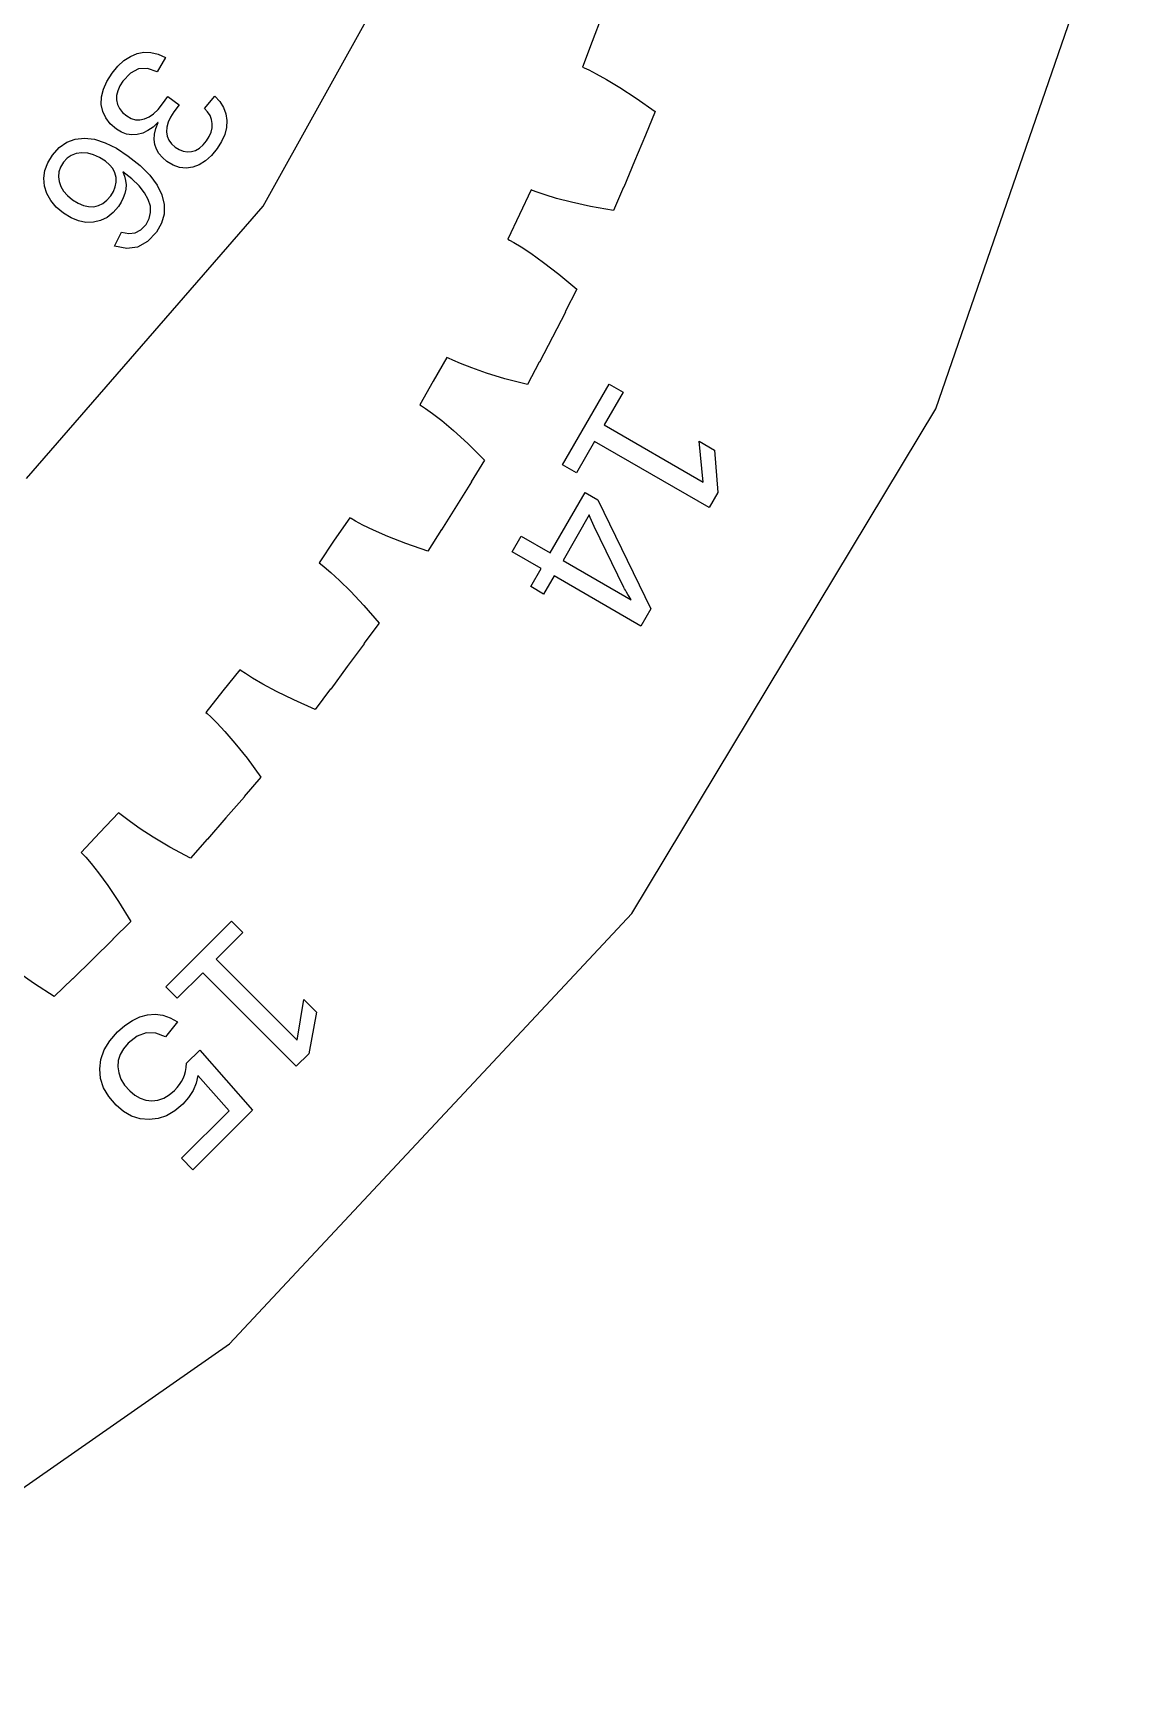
# Model space of a CAD drawing. Header units: metres. Extents: x -300 to 172, y -235 to 235.
# Drawn here: x 74 to 165.6, y -206.2 to -68.4 of the extents above; entities that cross this region are included whole.
import ezdxf

# ---------------------------------------------------------------- set-up
doc = ezdxf.new("R2010")
doc.units = ezdxf.units.M

msp = doc.modelspace()

# ---------------------------------------------------------------- linework, layer by layer
for p, q in [((149.477, -99.8159), (165.565, -53.2504)), ((93.2353, -82.8613), (107.879, -56.468)), ((121.548, -66.9597), (120.737, -69.0932)), ((82.1209, -70.3286), (82.6795, -70.0957)), ((82.6795, -70.0957), (83.2575, -69.9869)), ((83.2575, -69.9869), (83.8486, -70.0072)), ((83.8486, -70.0072), (84.4527, -70.1563)), ((84.4527, -70.1563), (85.0699, -70.4344)), ((120.737, -69.0932), (119.948, -71.2357)), ((80.5976, -71.7363), (81.0799, -71.1489)), ((81.0799, -71.1489), (81.5877, -70.6797)), ((81.5877, -70.6797), (82.1209, -70.3286)), ((82.8074, -71.3823), (82.1228, -71.7291)), ((83.5519, -71.3502), (82.8074, -71.3823)), ((84.3562, -71.6328), (83.5519, -71.3502)), ((85.0699, -70.4344), (84.3562, -71.6328)), ((119.948, -71.2357), (120.077, -71.289)), ((120.077, -71.289), (120.457, -71.4626)), ((120.457, -71.4626), (121.085, -71.7774)), ((79.8655, -73.0832), (80.1621, -72.4205)), ((80.1621, -72.4205), (80.5976, -71.7363)), ((81.241, -72.7973), (81.0664, -73.1968)), ((81.498, -72.3905), (81.241, -72.7973)), ((82.1228, -71.7291), (81.498, -72.3905)), ((121.085, -71.7774), (121.956, -72.2563)), ((121.956, -72.2563), (123.069, -72.9243)), ((123.069, -72.9243), (124.422, -73.8097)), ((79.6891, -74.3444), (79.7079, -73.7245)), ((79.807, -74.9308), (79.6891, -74.3444)), ((79.7079, -73.7245), (79.8655, -73.0832)), ((80.9743, -73.5888), (80.9648, -73.9733)), ((80.9648, -73.9733), (81.0426, -74.343)), ((81.0664, -73.1968), (80.9743, -73.5888)), ((81.0426, -74.343), (81.2119, -74.6897)), ((84.4374, -74.762), (84.8067, -74.3049)), ((84.8067, -74.3049), (85.2545, -73.6884)), ((85.2545, -73.6884), (86.1971, -74.3732)), ((86.1971, -74.3732), (85.7668, -74.9653)), ((88.3106, -74.6813), (89.1902, -73.6492)), ((89.1902, -73.6492), (89.6116, -74.1072)), ((89.6116, -74.1072), (89.9188, -74.6016)), ((124.422, -73.8097), (126.015, -74.9439)), ((80.0593, -75.4718), (79.807, -74.9308)), ((80.4462, -75.9675), (80.0593, -75.4718)), ((81.2119, -74.6897), (81.4727, -75.0134)), ((81.4727, -75.0134), (81.825, -75.314)), ((81.825, -75.314), (82.177, -75.5187)), ((82.177, -75.5187), (82.5394, -75.6288)), ((82.5394, -75.6288), (82.9125, -75.6445)), ((82.9125, -75.6445), (83.296, -75.5657)), ((83.296, -75.5657), (83.6821, -75.3924)), ((83.6821, -75.3924), (84.0625, -75.1245)), ((84.0625, -75.1245), (84.4374, -74.762)), ((85.4846, -75.4049), (85.2874, -75.8297)), ((85.7668, -74.9653), (85.4846, -75.4049)), ((88.5837, -74.9708), (88.3106, -74.6813)), ((88.7852, -75.2793), (88.5837, -74.9708)), ((88.9153, -75.6066), (88.7852, -75.2793)), ((88.9738, -75.953), (88.9153, -75.6066)), ((89.9188, -74.6016), (90.1119, -75.1326)), ((90.1119, -75.1326), (90.1909, -75.7001)), ((90.1909, -75.7001), (90.1569, -76.2865)), ((126.015, -74.9439), (125.199, -76.9146)), ((77.5107, -77.2482), (78.2852, -77.1647)), ((78.2852, -77.1647), (79.1222, -77.2639)), ((80.9675, -76.4178), (80.4462, -75.9675)), ((81.3816, -76.6678), (80.9675, -76.4178)), ((81.8093, -76.826), (81.3816, -76.6678)), ((82.2505, -76.8925), (81.8093, -76.826)), ((82.7053, -76.8671), (82.2505, -76.8925)), ((83.1591, -76.7503), (82.7053, -76.8671)), ((83.5969, -76.5411), (83.1591, -76.7503)), ((84.0189, -76.2396), (83.5969, -76.5411)), ((84.425, -75.8458), (84.0189, -76.2396)), ((84.127, -77.2672), (84.1558, -76.8211)), ((84.1558, -76.8211), (84.2632, -76.3532)), ((84.2632, -76.3532), (84.4493, -75.8634)), ((84.4493, -75.8634), (84.425, -75.8458)), ((85.1754, -76.2396), (85.1485, -76.6347)), ((85.1485, -76.6347), (85.2051, -77.0052)), ((85.2874, -75.8297), (85.1754, -76.2396)), ((85.2051, -77.0052), (85.3438, -77.3412)), ((88.498, -77.3836), (88.7235, -77.0247)), ((88.7235, -77.0247), (88.8779, -76.6667)), ((88.8779, -76.6667), (88.9613, -76.3094)), ((88.9613, -76.3094), (88.9738, -75.953)), ((90.0109, -76.8728), (89.753, -77.459)), ((90.1569, -76.2865), (90.0109, -76.8728)), ((125.219, -76.9296), (124.297, -79.0938)), ((125.199, -76.9146), (125.219, -76.9296)), ((75.6191, -78.5885), (76.1777, -77.9601)), ((76.1777, -77.9601), (76.8082, -77.5133)), ((76.8082, -77.5133), (77.5107, -77.2482)), ((77.5943, -78.4589), (77.1828, -78.6106)), ((78.0597, -78.3988), (77.5943, -78.4589)), ((78.5526, -78.4319), (78.0597, -78.3988)), ((79.0459, -78.5582), (78.5526, -78.4319)), ((79.5398, -78.7777), (79.0459, -78.5582)), ((79.1222, -77.2639), (80.0115, -77.5465)), ((80.0115, -77.5465), (80.9529, -78.0124)), ((80.9529, -78.0124), (81.9466, -78.6617)), ((84.1768, -77.6914), (84.127, -77.2672)), ((84.3057, -78.0901), (84.1768, -77.6914)), ((84.5143, -78.4595), (84.3057, -78.0901)), ((84.8025, -78.7996), (84.5143, -78.4595)), ((85.3438, -77.3412), (85.5645, -77.6427)), ((85.5645, -77.6427), (85.8673, -77.9098)), ((85.8673, -77.9098), (86.2083, -78.1191)), ((86.2083, -78.1191), (86.5499, -78.2521)), ((86.5499, -78.2521), (86.8923, -78.3089)), ((86.8923, -78.3089), (87.2354, -78.2894)), ((87.2354, -78.2894), (87.572, -78.1901)), ((87.572, -78.1901), (87.8946, -78.006)), ((87.8946, -78.006), (88.2033, -77.7372)), ((88.2033, -77.7372), (88.498, -77.3836)), ((89.3832, -78.0452), (88.9067, -78.6228)), ((89.753, -77.459), (89.3832, -78.0452)), ((74.8835, -80.5255), (74.9805, -79.8784)), ((74.9805, -79.8784), (75.2257, -79.2328)), ((75.2257, -79.2328), (75.6191, -78.5885)), ((76.2849, -79.5844), (76.1453, -79.9859)), ((76.5217, -79.1887), (76.2849, -79.5844)), ((76.8253, -78.8538), (76.5217, -79.1887)), ((77.1828, -78.6106), (76.8253, -78.8538)), ((80.0343, -79.0905), (79.5398, -78.7777)), ((80.3835, -79.389), (80.0343, -79.0905)), ((80.648, -79.7153), (80.3835, -79.389)), ((80.8278, -80.0696), (80.648, -79.7153)), ((81.9466, -78.6617), (82.9508, -79.4668)), ((82.9508, -79.4668), (83.755, -80.2778)), ((85.1704, -79.1105), (84.8025, -78.7996)), ((85.7042, -79.4305), (85.1704, -79.1105)), ((86.2442, -79.6193), (85.7042, -79.4305)), ((86.7903, -79.6769), (86.2442, -79.6193)), ((87.3426, -79.6033), (86.7903, -79.6769)), ((87.8864, -79.4019), (87.3426, -79.6033)), ((88.4078, -79.0751), (87.8864, -79.4019)), ((88.9067, -78.6228), (88.4078, -79.0751)), ((124.297, -79.0938), (123.397, -81.268)), ((74.9347, -81.174), (74.8835, -80.5255)), ((75.129, -81.804), (74.9347, -81.174)), ((76.1453, -79.9859), (76.1027, -80.3932)), ((76.1027, -80.3932), (76.1573, -80.8064)), ((76.1573, -80.8064), (76.3056, -81.2133)), ((76.3056, -81.2133), (76.5443, -81.6003)), ((80.7113, -81.6233), (80.8642, -81.2368)), ((80.9228, -80.4518), (80.8278, -80.0696)), ((80.8642, -81.2368), (80.9347, -80.8463)), ((80.9347, -80.8463), (80.9228, -80.4518)), ((82.2479, -80.5819), (81.5045, -79.9931)), ((81.5045, -79.9931), (81.6446, -80.3441)), ((81.6446, -80.3441), (81.7298, -80.7013)), ((81.7298, -80.7013), (81.7602, -81.0646)), ((81.7602, -81.0646), (81.7356, -81.4342)), ((82.8486, -81.1646), (82.2479, -80.5819)), ((83.3067, -81.7412), (82.8486, -81.1646)), ((83.755, -80.2778), (84.3591, -81.0944)), ((84.3591, -81.0944), (84.7631, -81.9169)), ((123.372, -81.2638), (122.536, -83.2259)), ((123.397, -81.268), (123.372, -81.2638)), ((75.4609, -82.3943), (75.129, -81.804)), ((75.9304, -82.945), (75.4609, -82.3943)), ((76.5443, -81.6003), (76.8733, -81.9674)), ((76.8733, -81.9674), (77.2925, -82.3147)), ((77.2925, -82.3147), (77.7509, -82.6045)), ((77.7509, -82.6045), (78.1974, -82.7991)), ((79.4557, -82.814), (79.8264, -82.635)), ((79.8264, -82.635), (80.1665, -82.3657)), ((80.1665, -82.3657), (80.476, -82.006)), ((80.476, -82.006), (80.7113, -81.6233)), ((81.3544, -82.5251), (81.127, -82.8758)), ((81.5316, -82.1679), (81.3544, -82.5251)), ((81.6587, -81.8043), (81.5316, -82.1679)), ((81.7356, -81.4342), (81.6587, -81.8043)), ((83.6222, -82.3116), (83.3067, -81.7412)), ((83.7939, -82.8665), (83.6222, -82.3116)), ((84.7631, -81.9169), (84.9624, -82.7307)), ((115.641, -81.4898), (114.663, -83.5524)), ((115.769, -81.544), (115.641, -81.4898)), ((116.159, -81.6943), (115.769, -81.544)), ((116.823, -81.9222), (116.159, -81.6943)), ((117.775, -82.2092), (116.823, -81.9222)), ((119.032, -82.5362), (117.775, -82.2092)), ((120.611, -82.8826), (119.032, -82.5362)), ((73.4238, -105.633), (93.2353, -82.8613)), ((76.5375, -83.4559), (75.9304, -82.945)), ((77.1617, -83.8433), (76.5375, -83.4559)), ((77.7849, -84.098), (77.1617, -83.8433)), ((78.1974, -82.7991), (78.6319, -82.8985)), ((78.6319, -82.8985), (79.0544, -82.9026)), ((79.6255, -84.0677), (79.0286, -84.209)), ((79.0544, -82.9026), (79.4557, -82.814)), ((80.1742, -83.7984), (79.6255, -84.0677)), ((80.6747, -83.4011), (80.1742, -83.7984)), ((81.127, -82.8758), (80.6747, -83.4011)), ((83.4353, -84.3773), (83.7005, -83.8993)), ((83.7005, -83.8993), (83.82, -83.3957)), ((83.82, -83.3957), (83.7939, -82.8665)), ((84.9531, -83.5209), (84.735, -84.2873)), ((84.9624, -82.7307), (84.9531, -83.5209)), ((114.663, -83.5524), (113.707, -85.6252)), ((122.536, -83.2259), (120.611, -82.8826)), ((78.4072, -84.2198), (77.7849, -84.098)), ((79.0286, -84.209), (78.4072, -84.2198)), ((80.8101, -86.1992), (81.3771, -85.024)), ((81.3771, -85.024), (81.9829, -85.1467)), ((81.9829, -85.1467), (82.5278, -85.0798)), ((82.5278, -85.0798), (83.012, -84.8233)), ((83.012, -84.8233), (83.4353, -84.3773)), ((84.3083, -85.0301), (83.5646, -85.8259)), ((84.735, -84.2873), (84.3083, -85.0301)), ((81.8155, -86.4104), (80.8101, -86.1992)), ((82.7337, -86.2859), (81.8155, -86.4104)), ((83.5646, -85.8259), (82.7337, -86.2859)), ((113.707, -85.6252), (113.831, -85.6886)), ((113.831, -85.6886), (114.196, -85.8918)), ((114.196, -85.8918), (114.797, -86.2555)), ((114.797, -86.2555), (115.628, -86.8021)), ((115.628, -86.8021), (116.684, -87.5565)), ((116.684, -87.5565), (117.962, -88.5465)), ((117.962, -88.5465), (119.46, -89.8036)), ((119.46, -89.8036), (118.49, -91.7034)), ((118.509, -91.7199), (117.418, -93.8041)), ((118.49, -91.7034), (118.509, -91.7199)), ((117.418, -93.8041), (116.348, -95.8998)), ((108.599, -95.5047), (107.46, -97.4831)), ((108.722, -95.5689), (108.599, -95.5047)), ((109.099, -95.7497), (108.722, -95.5689)), ((109.743, -96.0296), (109.099, -95.7497)), ((110.669, -96.3914), (109.743, -96.0296)), ((111.896, -96.8172), (110.669, -96.3914)), ((116.323, -95.8936), (115.334, -97.7831)), ((116.348, -95.8998), (116.323, -95.8936)), ((107.46, -97.4831), (106.342, -99.4734)), ((113.442, -97.288), (111.896, -96.8172)), ((115.334, -97.7831), (113.442, -97.288)), ((118.275, -104.485), (122.166, -97.7467)), ((122.166, -97.7467), (123.333, -98.4207)), ((123.333, -98.4207), (121.751, -101.16)), ((106.342, -99.4734), (106.461, -99.5464)), ((106.461, -99.5464), (106.809, -99.778)), ((106.809, -99.778), (107.379, -100.188)), ((107.379, -100.188), (108.163, -100.799)), ((124.059, -142.019), (149.477, -99.8159)), ((108.163, -100.799), (109.156, -101.635)), ((109.156, -101.635), (110.352, -102.724)), ((121.751, -101.16), (130.024, -105.936)), ((110.352, -102.724), (111.745, -104.096)), ((120.953, -102.542), (119.442, -105.159)), ((130.539, -108.076), (120.953, -102.542)), ((130.024, -105.936), (129.689, -102.507)), ((129.689, -102.507), (130.987, -103.256)), ((130.987, -103.256), (131.27, -106.809)), ((111.745, -104.096), (110.627, -105.912)), ((119.442, -105.159), (118.275, -104.485)), ((110.645, -105.93), (109.391, -107.921)), ((110.627, -105.912), (110.645, -105.93)), ((117.225, -111.866), (120.151, -106.798)), ((120.151, -106.798), (121.223, -107.417)), ((121.223, -107.417), (125.653, -116.538)), ((131.27, -106.809), (130.539, -108.076)), ((109.391, -107.921), (108.159, -109.925)), ((120.503, -108.69), (118.309, -112.491)), ((120.586, -108.901), (120.503, -108.69)), ((120.915, -109.641), (120.586, -108.901)), ((100.465, -108.916), (99.1734, -110.797)), ((100.583, -108.99), (100.465, -108.916)), ((100.945, -109.2), (100.583, -108.99)), ((101.564, -109.53), (100.945, -109.2)), ((102.459, -109.964), (101.564, -109.53)), ((103.647, -110.486), (102.459, -109.964)), ((108.135, -109.917), (106.998, -111.722)), ((108.159, -109.925), (108.135, -109.917)), ((123.403, -114.751), (120.915, -109.641)), ((99.1734, -110.797), (97.9008, -112.693)), ((105.152, -111.078), (103.647, -110.486)), ((106.998, -111.722), (105.152, -111.078)), ((114.068, -111.773), (114.817, -110.475)), ((114.817, -110.475), (117.225, -111.866)), ((97.9008, -112.693), (98.0128, -112.775)), ((98.0128, -112.775), (98.3415, -113.033)), ((98.3415, -113.033), (98.877, -113.488)), ((116.476, -113.163), (114.068, -111.773)), ((118.309, -112.491), (124.02, -115.789)), ((98.877, -113.488), (99.6106, -114.159)), ((99.6106, -114.159), (100.534, -115.071)), ((115.604, -114.674), (116.476, -113.163)), ((117.56, -113.789), (116.687, -115.3)), ((124.82, -117.981), (117.56, -113.789)), ((100.534, -115.071), (101.639, -116.251)), ((116.687, -115.3), (115.604, -114.674)), ((123.457, -114.857), (123.403, -114.751)), ((123.531, -114.99), (123.457, -114.857)), ((123.624, -115.151), (123.531, -114.99)), ((123.737, -115.34), (123.624, -115.151)), ((123.847, -115.521), (123.737, -115.34)), ((123.931, -115.656), (123.847, -115.521)), ((123.989, -115.745), (123.931, -115.656)), ((124.02, -115.789), (123.989, -115.745)), ((101.639, -116.251), (102.919, -117.73)), ((125.653, -116.538), (124.82, -117.981)), ((102.919, -117.73), (101.66, -119.452)), ((101.677, -119.471), (100.269, -121.356)), ((101.66, -119.452), (101.677, -119.471)), ((91.292, -121.638), (89.8546, -123.411)), ((91.4035, -121.721), (91.292, -121.638)), ((91.7472, -121.959), (91.4035, -121.721)), ((92.3388, -122.338), (91.7472, -121.959)), ((93.196, -122.842), (92.3388, -122.338)), ((100.269, -121.356), (98.8808, -123.256)), ((89.8546, -123.411), (88.4355, -125.199)), ((94.3392, -123.456), (93.196, -122.842)), ((95.792, -124.166), (94.3392, -123.456)), ((98.8575, -123.246), (97.5811, -124.955)), ((98.8808, -123.256), (98.8575, -123.246)), ((88.4355, -125.199), (88.5406, -125.29)), ((88.5406, -125.29), (88.8477, -125.574)), ((97.5811, -124.955), (95.792, -124.166)), ((88.8477, -125.574), (89.3455, -126.069)), ((89.3455, -126.069), (90.0235, -126.797)), ((90.0235, -126.797), (90.8715, -127.78)), ((90.8715, -127.78), (91.8796, -129.044)), ((91.8796, -129.044), (93.0375, -130.619)), ((93.0375, -130.619), (91.6463, -132.236)), ((91.6611, -132.256), (90.1077, -134.024)), ((91.6463, -132.236), (91.6611, -132.256)), ((81.137, -133.592), (79.5629, -135.245)), ((81.2415, -133.683), (81.137, -133.592)), ((81.5652, -133.948), (81.2415, -133.683)), ((82.1248, -134.372), (81.5652, -133.948)), ((82.9393, -134.943), (82.1248, -134.372)), ((84.0301, -135.646), (82.9393, -134.943)), ((90.1077, -134.024), (88.5732, -135.807)), ((79.5629, -135.245), (78.0065, -136.915)), ((85.4218, -136.469), (84.0301, -135.646)), ((87.1427, -137.397), (85.4218, -136.469)), ((88.5507, -135.795), (87.1427, -137.397)), ((88.5732, -135.807), (88.5507, -135.795)), ((78.0065, -136.915), (78.1041, -137.014)), ((78.1041, -137.014), (78.3877, -137.321)), ((78.3877, -137.321), (78.8445, -137.854)), ((78.8445, -137.854), (79.4625, -138.633)), ((79.4625, -138.633), (80.2298, -139.68)), ((80.2298, -139.68), (81.1343, -141.02)), ((81.1343, -141.02), (82.1634, -142.683)), ((82.1634, -142.683), (80.6481, -144.184)), ((85.0877, -148.168), (90.5897, -142.666)), ((90.4221, -178.015), (124.059, -142.019)), ((90.5897, -142.666), (91.5429, -143.619)), ((80.6612, -144.206), (78.9725, -145.844)), ((80.6481, -144.184), (80.6612, -144.206)), ((91.5429, -143.619), (89.3063, -145.855)), ((78.9725, -145.844), (77.301, -147.5)), ((89.3063, -145.855), (96.0606, -152.61)), ((74.1069, -147.909), (72.785, -146.978)), ((77.2795, -147.486), (75.7486, -148.971)), ((77.301, -147.5), (77.2795, -147.486)), ((88.1778, -146.984), (86.0409, -149.121)), ((96.004, -154.81), (88.1778, -146.984)), ((75.7486, -148.971), (74.1069, -147.909)), ((86.0409, -149.121), (85.0877, -148.168)), ((96.0606, -152.61), (96.6249, -149.211)), ((96.6249, -149.211), (97.6841, -150.271)), ((81.0455, -151.938), (81.6632, -151.388)), ((81.6632, -151.388), (82.2887, -150.963)), ((82.2887, -150.963), (82.9222, -150.665)), ((82.9222, -150.665), (83.5635, -150.492)), ((83.5635, -150.492), (84.2037, -150.448)), ((84.2037, -150.448), (84.8345, -150.533)), ((84.8345, -150.533), (85.4559, -150.747)), ((86.068, -151.091), (85.0647, -152.356)), ((85.4559, -150.747), (86.068, -151.091)), ((97.6841, -150.271), (97.0385, -153.776)), ((79.941, -153.443), (80.4032, -152.681)), ((80.4032, -152.681), (81.0455, -151.938)), ((81.9364, -152.879), (81.5434, -153.34)), ((82.6835, -152.295), (81.9364, -152.879)), ((83.4539, -152.013), (82.6835, -152.295)), ((84.2476, -152.033), (83.4539, -152.013)), ((85.0647, -152.356), (84.2476, -152.033)), ((79.5563, -155.028), (79.6587, -154.226)), ((79.6587, -154.226), (79.941, -153.443)), ((81.1103, -154.321), (81.0702, -154.841)), ((81.268, -153.821), (81.1103, -154.321)), ((81.5434, -153.34), (81.268, -153.821)), ((86.831, -154.557), (87.9277, -153.461)), ((87.9277, -153.461), (92.3478, -158.466)), ((97.0385, -153.776), (96.004, -154.81)), ((79.6323, -155.827), (79.5563, -155.028)), ((81.0702, -154.841), (81.1465, -155.365)), ((81.1465, -155.365), (81.3378, -155.876)), ((86.5319, -155.828), (86.6442, -155.548)), ((86.6442, -155.548), (86.7315, -155.243)), ((86.7315, -155.243), (86.7937, -154.913)), ((86.7937, -154.913), (86.831, -154.557)), ((87.7658, -155.591), (87.6244, -156.223)), ((90.3729, -158.535), (87.7658, -155.591)), ((79.8858, -156.597), (79.6323, -155.827)), ((80.3168, -157.337), (79.8858, -156.597)), ((81.3378, -155.876), (81.6443, -156.374)), ((81.6443, -156.374), (82.0658, -156.859)), ((82.0658, -156.859), (82.4948, -157.224)), ((85.3816, -157.201), (85.8276, -156.819)), ((85.8276, -156.819), (86.0421, -156.587)), ((86.0421, -156.587), (86.231, -156.344)), ((86.231, -156.344), (86.3943, -156.091)), ((86.3943, -156.091), (86.5319, -155.828)), ((87.3684, -156.83), (86.9979, -157.411)), ((87.6244, -156.223), (87.3684, -156.83)), ((80.9252, -158.049), (80.3168, -157.337)), ((81.5575, -158.585), (80.9252, -158.049)), ((82.4948, -157.224), (82.9479, -157.484)), ((82.9479, -157.484), (83.4253, -157.64)), ((83.4253, -157.64), (83.9269, -157.692)), ((83.9269, -157.692), (84.4312, -157.638)), ((84.4312, -157.638), (84.9162, -157.474)), ((84.9162, -157.474), (85.3816, -157.201)), ((85.85, -158.533), (85.1576, -158.939)), ((86.5128, -157.966), (85.85, -158.533)), ((86.4032, -162.505), (90.3729, -158.535)), ((86.9979, -157.411), (86.5128, -157.966)), ((92.3478, -158.466), (87.3564, -163.458)), ((82.2281, -158.967), (81.5575, -158.585)), ((82.937, -159.195), (82.2281, -158.967)), ((83.6844, -159.268), (82.937, -159.195)), ((84.4358, -159.184), (83.6844, -159.268)), ((85.1576, -158.939), (84.4358, -159.184)), ((87.3564, -163.458), (86.4032, -162.505)), ((50.0361, -206.231), (90.4221, -178.015))]:
    msp.add_line(p, q)

doc.saveas('drawing.dxf')
